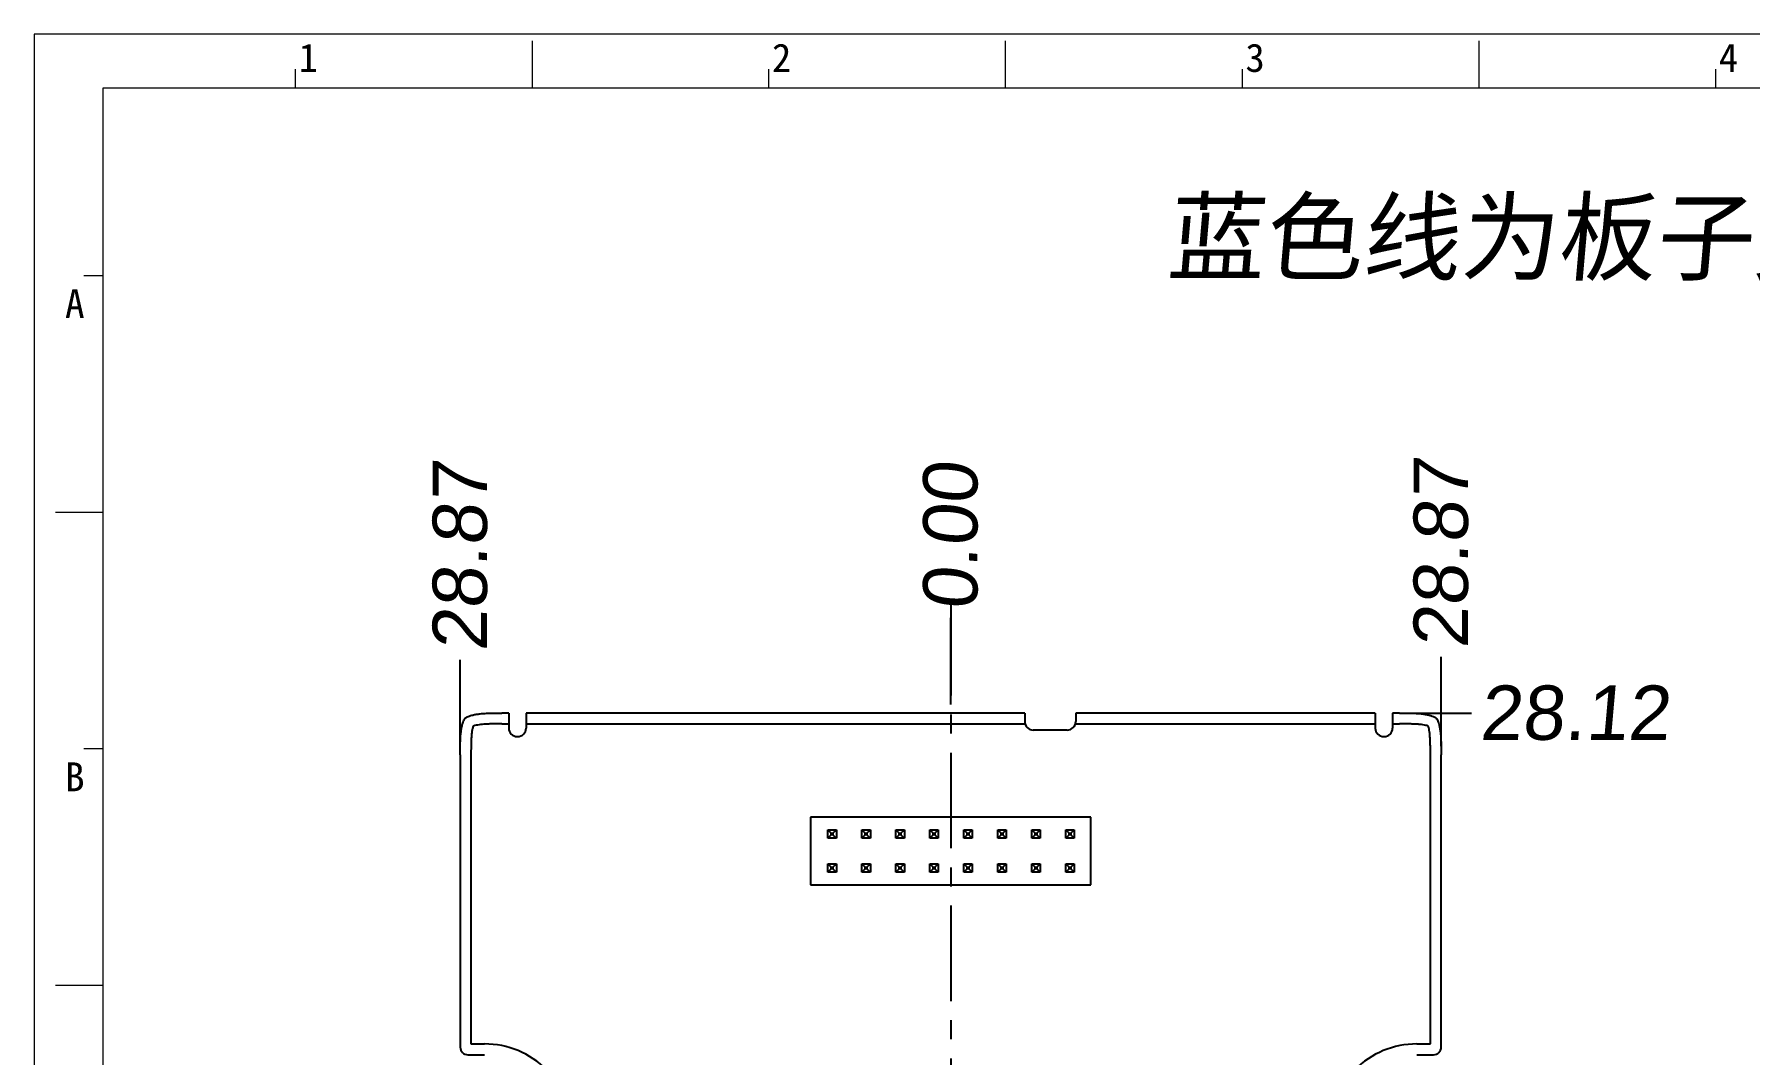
# Model space of a CAD drawing. Extents: x -144 to 4730, y -3845 to 502.
# Drawn here: x 941.2 to 1042.2, y -3190.7 to -3130.6 of the extents above; entities that cross this region are included whole.
import ezdxf

# ---------------------------------------------------------------- set-up
doc = ezdxf.new("R2010")
doc.units = 0
doc.header["$LTSCALE"] = 15
doc.header["$MEASUREMENT"] = 0
doc.linetypes.add('CENTER', pattern=[0.6, 0.375, -0.075, 0.075, -0.075])
doc.layers.get('0').update_dxf_attribs({"linetype": 'CONTINUOUS'})
doc.layers.get('Defpoints').update_dxf_attribs({"linetype": 'CONTINUOUS'})
doc.layers.add('轮廊线', color=7, linetype='CONTINUOUS', lineweight=13)
doc.styles.get("Standard").update_dxf_attribs({"font": 'txt', "width": 0.8})
doc.styles.add('标准', font='arial.ttf', dxfattribs={"oblique": 5})
doc.dimstyles.new('MSTD', dxfattribs={"dimtxt": 3.2, "dimasz": 1.4, "dimexe": 0.5, "dimexo": 0.5, "dimgap": 0.5, "dimtad": 0, "dimzin": 1, "dimdsep": 46, "dimtxsty": '标准', "dimcen": 0, "dimclrd": 5, "dimclre": 5, "dimclrt": 3, "dimadec": 1, "dimazin": 2, "dimtfac": 0.5, "dimtmove": 0, "dimatfit": 3, "dimfxl": 0, "dimlwd": -1, "dimarcsym": 0})

# ---------------------------------------------------------------- blocks, each defined once
blk = doc.blocks.new('A4h')
at = {"layer": '轮廊线', "color": 7, "lineweight": 13}
for p, q in [((0, 175.72), (-257.52, 175.72)), ((-257.52, 175.72), (-257.52, 0)), ((-223.31, 172.01), (-223.31, 175.26)), ((-190.8, 172.01), (-190.8, 175.26)), ((-158.28, 172.01), (-158.28, 175.26)), ((-239.57, 172.01), (-239.57, 173.31)), ((-207.06, 172.01), (-207.06, 173.31)), ((-174.54, 172.01), (-174.54, 173.31)), ((-142.03, 172.01), (-142.03, 173.31)), ((-4.81, 172.01), (-252.81, 172.01)), ((-252.81, 172.01), (-252.81, 3.71)), ((-252.81, 159.12), (-254.11, 159.12)), ((-252.81, 142.86), (-256.06, 142.86)), ((-252.81, 126.61), (-254.11, 126.61)), ((-252.81, 110.35), (-256.06, 110.35))]:
    blk.add_line(p, q, dxfattribs=at)
at = {"layer": '轮廊线', "color": 7}
for s, height, p in [('1', 1.95, (-239.36, 173.13)), ('2', 1.95, (-206.85, 173.13)), ('3', 1.95, (-174.33, 173.13)), ('4', 1.95, (-141.82, 173.13)), ('A', 1.98, (-255.41, 156.22)), ('B', 1.98, (-255.41, 123.7))]:
    blk.add_text(s, height=height, dxfattribs=at).set_placement(p)
blk = doc.blocks.new('*D9')
at = {"color": 5, "lineweight": -2}
blk.add_line((995.13, -3170.09), (995.13, -3164.98), dxfattribs=at)
at = {"layer": 'Defpoints', "color": 0}
for p in [(995.13, -3164.98), (995.13, -3170.59), (995.13, -3198.71)]:
    blk.add_point(p, dxfattribs=at)
at = {"color": 3, "insert": (995.13, -3160.19), "char_height": 3.2, "attachment_point": 5, "rotation": 90, "style": '标准'}
blk.add_mtext('0.00', dxfattribs=at)
blk = doc.blocks.new('*D10')
at = {"color": 5, "lineweight": -2}
blk.add_line((1022.05, -3170.59), (1025.79, -3170.59), dxfattribs=at)
at = {"layer": 'Defpoints', "color": 0}
for p in [(1021.55, -3170.59), (1025.79, -3170.59), (995.13, -3198.71)]:
    blk.add_point(p, dxfattribs=at)
at = {"color": 3, "insert": (1031.85, -3170.59), "char_height": 3.2, "attachment_point": 5, "style": '标准'}
blk.add_mtext('28.12', dxfattribs=at)
blk = doc.blocks.new('*D12')
at = {"color": 5, "lineweight": -2}
blk.add_line((1024, -3172.54), (1024, -3167.28), dxfattribs=at)
at = {"layer": 'Defpoints', "color": 0}
for p in [(1024, -3167.28), (1024, -3173.04), (995.13, -3198.71)]:
    blk.add_point(p, dxfattribs=at)
at = {"color": 3, "insert": (1024, -3161.21), "char_height": 3.2, "attachment_point": 5, "rotation": 90, "style": '标准'}
blk.add_mtext('28.87', dxfattribs=at)
blk = doc.blocks.new('*D13')
at = {"color": 5, "lineweight": -2}
blk.add_line((966.26, -3172.54), (966.26, -3167.45), dxfattribs=at)
at = {"layer": 'Defpoints', "color": 0}
for p in [(966.26, -3167.45), (966.26, -3173.04), (995.13, -3198.71)]:
    blk.add_point(p, dxfattribs=at)
at = {"color": 3, "insert": (966.26, -3161.38), "char_height": 3.2, "attachment_point": 5, "rotation": 90, "style": '标准'}
blk.add_mtext('28.87', dxfattribs=at)

msp = doc.modelspace()

# ---------------------------------------------------------------- linework, layer by layer
at = {"color": 1, "linetype": 'CENTER'}
msp.add_line((995.13, -3163.929), (995.13, -3234.131), dxfattribs=at)
at = {"color": 7, "linetype": 'Continuous'}
for p, q in [((969.122, -3170.593), (968.71, -3170.593)), ((969.122, -3170.593), (969.122, -3171.477)), ((970.138, -3170.593), (970.138, -3171.477)), ((999.49, -3170.593), (970.138, -3170.593)), ((1020.122, -3170.593), (1002.49, -3170.593)), ((1020.122, -3170.593), (1020.122, -3171.477)), ((1021.138, -3170.593), (1021.138, -3171.477)), ((1021.551, -3170.593), (1021.138, -3170.593)), ((969.622, -3171.977), (969.638, -3171.977)), ((1020.622, -3171.977), (1020.638, -3171.977)), ((966.261, -3173.042), (966.261, -3190.26)), ((1024, -3190.26), (1024, -3173.042)), ((986.88, -3176.713), (986.88, -3180.713)), ((1003.38, -3176.713), (986.88, -3176.713)), ((987.902, -3177.963), (987.902, -3177.463)), ((988.102, -3177.663), (987.902, -3177.463)), ((987.902, -3177.463), (988.402, -3177.463)), ((988.202, -3177.663), (988.402, -3177.463)), ((988.402, -3177.463), (988.402, -3177.963)), ((989.902, -3177.963), (989.902, -3177.463)), ((990.102, -3177.663), (989.902, -3177.463)), ((989.902, -3177.463), (990.402, -3177.463)), ((990.202, -3177.663), (990.402, -3177.463)), ((990.402, -3177.463), (990.402, -3177.963)), ((991.902, -3177.963), (991.902, -3177.463)), ((992.102, -3177.663), (991.902, -3177.463)), ((991.902, -3177.463), (992.402, -3177.463)), ((992.202, -3177.663), (992.402, -3177.463)), ((992.402, -3177.463), (992.402, -3177.963)), ((993.902, -3177.963), (993.902, -3177.463)), ((994.102, -3177.663), (993.902, -3177.463)), ((993.902, -3177.463), (994.402, -3177.463)), ((994.202, -3177.663), (994.402, -3177.463)), ((994.402, -3177.463), (994.402, -3177.963)), ((995.902, -3177.963), (995.902, -3177.463)), ((996.102, -3177.663), (995.902, -3177.463)), ((995.902, -3177.463), (996.402, -3177.463)), ((996.202, -3177.663), (996.402, -3177.463)), ((996.402, -3177.463), (996.402, -3177.963)), ((997.902, -3177.963), (997.902, -3177.463)), ((998.102, -3177.663), (997.902, -3177.463)), ((997.902, -3177.463), (998.402, -3177.463)), ((998.202, -3177.663), (998.402, -3177.463)), ((998.402, -3177.463), (998.402, -3177.963)), ((999.902, -3177.963), (999.902, -3177.463)), ((1000.102, -3177.663), (999.902, -3177.463)), ((999.902, -3177.463), (1000.402, -3177.463)), ((1000.202, -3177.663), (1000.402, -3177.463)), ((1000.402, -3177.463), (1000.402, -3177.963)), ((1001.902, -3177.963), (1001.902, -3177.463)), ((1002.102, -3177.663), (1001.902, -3177.463)), ((1001.902, -3177.463), (1002.402, -3177.463)), ((1002.202, -3177.663), (1002.402, -3177.463)), ((1002.402, -3177.463), (1002.402, -3177.963)), ((1003.38, -3180.713), (1003.38, -3176.713)), ((988.102, -3177.763), (987.902, -3177.963)), ((988.402, -3177.963), (987.902, -3177.963)), ((988.102, -3177.763), (988.102, -3177.663)), ((988.102, -3177.663), (988.202, -3177.663)), ((988.202, -3177.763), (988.102, -3177.763)), ((988.202, -3177.663), (988.202, -3177.763)), ((988.202, -3177.763), (988.402, -3177.963)), ((990.102, -3177.763), (989.902, -3177.963)), ((990.402, -3177.963), (989.902, -3177.963)), ((990.102, -3177.763), (990.102, -3177.663)), ((990.102, -3177.663), (990.202, -3177.663)), ((990.202, -3177.763), (990.102, -3177.763)), ((990.202, -3177.663), (990.202, -3177.763)), ((990.202, -3177.763), (990.402, -3177.963)), ((992.102, -3177.763), (991.902, -3177.963)), ((992.402, -3177.963), (991.902, -3177.963)), ((992.102, -3177.763), (992.102, -3177.663)), ((992.102, -3177.663), (992.202, -3177.663)), ((992.202, -3177.763), (992.102, -3177.763)), ((992.202, -3177.663), (992.202, -3177.763)), ((992.202, -3177.763), (992.402, -3177.963)), ((994.102, -3177.763), (993.902, -3177.963)), ((994.402, -3177.963), (993.902, -3177.963)), ((994.102, -3177.763), (994.102, -3177.663)), ((994.102, -3177.663), (994.202, -3177.663)), ((994.202, -3177.763), (994.102, -3177.763)), ((994.202, -3177.663), (994.202, -3177.763)), ((994.202, -3177.763), (994.402, -3177.963)), ((996.102, -3177.763), (995.902, -3177.963)), ((996.402, -3177.963), (995.902, -3177.963)), ((996.102, -3177.763), (996.102, -3177.663)), ((996.102, -3177.663), (996.202, -3177.663)), ((996.202, -3177.763), (996.102, -3177.763)), ((996.202, -3177.663), (996.202, -3177.763)), ((996.202, -3177.763), (996.402, -3177.963)), ((998.102, -3177.763), (997.902, -3177.963)), ((998.402, -3177.963), (997.902, -3177.963)), ((998.102, -3177.763), (998.102, -3177.663)), ((998.102, -3177.663), (998.202, -3177.663)), ((998.202, -3177.763), (998.102, -3177.763)), ((998.202, -3177.663), (998.202, -3177.763)), ((998.202, -3177.763), (998.402, -3177.963)), ((1000.102, -3177.763), (999.902, -3177.963)), ((1000.402, -3177.963), (999.902, -3177.963)), ((1000.102, -3177.763), (1000.102, -3177.663)), ((1000.102, -3177.663), (1000.202, -3177.663)), ((1000.202, -3177.763), (1000.102, -3177.763)), ((1000.202, -3177.663), (1000.202, -3177.763)), ((1000.202, -3177.763), (1000.402, -3177.963)), ((1002.102, -3177.763), (1001.902, -3177.963)), ((1002.402, -3177.963), (1001.902, -3177.963)), ((1002.102, -3177.763), (1002.102, -3177.663)), ((1002.102, -3177.663), (1002.202, -3177.663)), ((1002.202, -3177.763), (1002.102, -3177.763)), ((1002.202, -3177.663), (1002.202, -3177.763)), ((1002.202, -3177.763), (1002.402, -3177.963)), ((987.902, -3179.963), (987.902, -3179.463)), ((988.102, -3179.663), (987.902, -3179.463)), ((987.902, -3179.463), (988.402, -3179.463)), ((988.202, -3179.663), (988.402, -3179.463)), ((988.402, -3179.463), (988.402, -3179.963)), ((989.902, -3179.963), (989.902, -3179.463)), ((990.102, -3179.663), (989.902, -3179.463)), ((989.902, -3179.463), (990.402, -3179.463)), ((990.202, -3179.663), (990.402, -3179.463)), ((990.402, -3179.463), (990.402, -3179.963)), ((991.902, -3179.963), (991.902, -3179.463)), ((992.102, -3179.663), (991.902, -3179.463)), ((991.902, -3179.463), (992.402, -3179.463)), ((992.202, -3179.663), (992.402, -3179.463)), ((992.402, -3179.463), (992.402, -3179.963)), ((993.902, -3179.963), (993.902, -3179.463)), ((994.102, -3179.663), (993.902, -3179.463)), ((993.902, -3179.463), (994.402, -3179.463)), ((994.202, -3179.663), (994.402, -3179.463)), ((994.402, -3179.463), (994.402, -3179.963)), ((995.902, -3179.963), (995.902, -3179.463)), ((996.102, -3179.663), (995.902, -3179.463)), ((995.902, -3179.463), (996.402, -3179.463)), ((996.202, -3179.663), (996.402, -3179.463)), ((996.402, -3179.463), (996.402, -3179.963)), ((997.902, -3179.963), (997.902, -3179.463)), ((998.102, -3179.663), (997.902, -3179.463)), ((997.902, -3179.463), (998.402, -3179.463)), ((998.202, -3179.663), (998.402, -3179.463)), ((998.402, -3179.463), (998.402, -3179.963)), ((999.902, -3179.963), (999.902, -3179.463)), ((999.902, -3179.463), (1000.402, -3179.463)), ((1000.102, -3179.663), (999.902, -3179.463)), ((1000.202, -3179.663), (1000.402, -3179.463)), ((1000.402, -3179.463), (1000.402, -3179.963)), ((1001.902, -3179.963), (1001.902, -3179.463)), ((1001.902, -3179.463), (1002.402, -3179.463)), ((1002.102, -3179.663), (1001.902, -3179.463)), ((1002.202, -3179.663), (1002.402, -3179.463)), ((1002.402, -3179.463), (1002.402, -3179.963)), ((988.102, -3179.763), (987.902, -3179.963)), ((988.402, -3179.963), (987.902, -3179.963)), ((988.102, -3179.763), (988.102, -3179.663)), ((988.102, -3179.663), (988.202, -3179.663)), ((988.202, -3179.763), (988.102, -3179.763)), ((988.202, -3179.663), (988.202, -3179.763)), ((988.202, -3179.763), (988.402, -3179.963)), ((990.102, -3179.763), (989.902, -3179.963)), ((990.402, -3179.963), (989.902, -3179.963)), ((990.102, -3179.763), (990.102, -3179.663)), ((990.102, -3179.663), (990.202, -3179.663)), ((990.202, -3179.763), (990.102, -3179.763)), ((990.202, -3179.663), (990.202, -3179.763)), ((990.202, -3179.763), (990.402, -3179.963)), ((992.102, -3179.763), (991.902, -3179.963)), ((992.402, -3179.963), (991.902, -3179.963)), ((992.102, -3179.763), (992.102, -3179.663)), ((992.102, -3179.663), (992.202, -3179.663)), ((992.202, -3179.763), (992.102, -3179.763)), ((992.202, -3179.663), (992.202, -3179.763)), ((992.202, -3179.763), (992.402, -3179.963)), ((994.102, -3179.763), (993.902, -3179.963)), ((994.402, -3179.963), (993.902, -3179.963)), ((994.102, -3179.763), (994.102, -3179.663)), ((994.102, -3179.663), (994.202, -3179.663)), ((994.202, -3179.763), (994.102, -3179.763)), ((994.202, -3179.663), (994.202, -3179.763)), ((994.202, -3179.763), (994.402, -3179.963)), ((996.102, -3179.763), (995.902, -3179.963)), ((996.402, -3179.963), (995.902, -3179.963)), ((996.102, -3179.763), (996.102, -3179.663)), ((996.102, -3179.663), (996.202, -3179.663)), ((996.202, -3179.763), (996.102, -3179.763)), ((996.202, -3179.663), (996.202, -3179.763)), ((996.202, -3179.763), (996.402, -3179.963)), ((998.102, -3179.763), (997.902, -3179.963)), ((998.402, -3179.963), (997.902, -3179.963)), ((998.102, -3179.763), (998.102, -3179.663)), ((998.102, -3179.663), (998.202, -3179.663)), ((998.202, -3179.763), (998.102, -3179.763)), ((998.202, -3179.663), (998.202, -3179.763)), ((998.202, -3179.763), (998.402, -3179.963)), ((1000.102, -3179.763), (999.902, -3179.963)), ((1000.402, -3179.963), (999.902, -3179.963)), ((1000.102, -3179.763), (1000.102, -3179.663)), ((1000.102, -3179.663), (1000.202, -3179.663)), ((1000.202, -3179.763), (1000.102, -3179.763)), ((1000.202, -3179.663), (1000.202, -3179.763)), ((1000.202, -3179.763), (1000.402, -3179.963)), ((1002.102, -3179.763), (1001.902, -3179.963)), ((1002.402, -3179.963), (1001.902, -3179.963)), ((1002.102, -3179.763), (1002.102, -3179.663)), ((1002.102, -3179.663), (1002.202, -3179.663)), ((1002.202, -3179.763), (1002.102, -3179.763)), ((1002.202, -3179.663), (1002.202, -3179.763)), ((1002.202, -3179.763), (1002.402, -3179.963)), ((986.88, -3180.713), (1003.38, -3180.713)), ((966.711, -3190.71), (967.684, -3190.71)), ((1022.576, -3190.71), (1023.55, -3190.71))]:
    msp.add_line(p, q, dxfattribs=at)
at = {"color": 4, "linetype": 'Continuous'}
for p, q in [((968.71, -3171.228), (969.122, -3171.228)), ((970.138, -3171.228), (999.508, -3171.228)), ((1002.471, -3171.228), (1020.122, -3171.228)), ((1021.138, -3171.228), (1021.551, -3171.228)), ((966.895, -3173.042), (966.895, -3190.075)), ((1023.365, -3190.075), (1023.365, -3173.042)), ((966.895, -3190.075), (967.684, -3190.075)), ((1022.576, -3190.075), (1023.365, -3190.075))]:
    msp.add_line(p, q, dxfattribs=at)
at = {"color": 1}
for p, q in [((999.49, -3170.593), (999.49, -3171.093)), ((1002.49, -3170.593), (1002.49, -3171.093)), ((1001.99, -3171.593), (999.99, -3171.593))]:
    msp.add_line(p, q, dxfattribs=at)
for centre, start, end in [((999.99, -3171.093), 180, 270), ((1001.99, -3171.093), 270, 0)]:
    msp.add_arc(centre, 0.5, start, end, dxfattribs=at)
at = {"color": 7, "linetype": 'Continuous'}
for centre, radius, start, end in [((969.622, -3171.477), 0.5, 180, 270), ((969.638, -3171.477), 0.5, 270, 0), ((1020.622, -3171.477), 0.5, 180, 270), ((1020.638, -3171.477), 0.5, 270, 0), ((966.71, -3190.26), 0.45, 180.01537, 270.04084), ((1023.55, -3190.26), 0.45, 269.96311, 359.98401)]:
    msp.add_arc(centre, radius, start, end, dxfattribs=at)
at = {"color": 4, "linetype": 'Continuous'}
for centre, start, end in [((967.685, -3195.259), 359.99642, 90.00316), ((1022.576, -3195.259), 89.99637, 180.0032)]:
    msp.add_arc(centre, 5.184, start, end, dxfattribs=at)
at = {"color": 7, "linetype": 'Continuous'}
for points, start_tangent, end_tangent in [([(966.261, -3173.042), (966.262, -3172.615), (966.27, -3172.238), (966.287, -3171.912), (966.317, -3171.633), (966.358, -3171.394), (966.408, -3171.194), (966.46, -3171.047), (966.506, -3170.959), (966.553, -3170.9), (966.607, -3170.852), (966.674, -3170.811), (966.786, -3170.765), (966.945, -3170.717), (967.144, -3170.675), (967.376, -3170.64), (967.644, -3170.615), (967.954, -3170.601), (968.309, -3170.595), (968.71, -3170.593)], (0, 1), (1, 0)), ([(1021.551, -3170.593), (1021.979, -3170.595), (1022.356, -3170.603), (1022.682, -3170.62), (1022.96, -3170.65), (1023.199, -3170.691), (1023.399, -3170.74), (1023.547, -3170.793), (1023.634, -3170.838), (1023.693, -3170.886), (1023.742, -3170.94), (1023.782, -3171.007), (1023.828, -3171.118), (1023.876, -3171.278), (1023.919, -3171.476), (1023.954, -3171.709), (1023.978, -3171.977), (1023.992, -3172.287), (1023.999, -3172.642), (1024, -3173.042)], (1, 0), (0, -1))]:
    msp.add_spline(points, degree=3, dxfattribs=dict(at, start_tangent=start_tangent, end_tangent=end_tangent))
at = {"color": 4, "linetype": 'Continuous'}
for points, start_tangent, end_tangent in [([(967.022, -3171.355), (967, -3171.432), (966.968, -3171.58), (966.941, -3171.756), (966.92, -3171.956), (966.907, -3172.183), (966.899, -3172.44), (966.896, -3172.726), (966.895, -3173.042)], (-0.3014534, -0.9534809), (0, -1)), ([(968.71, -3171.228), (968.405, -3171.229), (968.128, -3171.232), (967.877, -3171.239), (967.653, -3171.251), (967.455, -3171.269), (967.28, -3171.295), (967.13, -3171.325), (967.022, -3171.355)], (-1, 0), (-0.9564798, -0.2917986)), ([(1023.238, -3171.355), (1023.162, -3171.333), (1023.014, -3171.301), (1022.837, -3171.273), (1022.638, -3171.253), (1022.41, -3171.24), (1022.153, -3171.232), (1021.867, -3171.229), (1021.551, -3171.228)], (-0.9534809, 0.3014534), (-1, 0)), ([(1023.365, -3173.042), (1023.365, -3172.738), (1023.362, -3172.461), (1023.355, -3172.21), (1023.342, -3171.986), (1023.324, -3171.788), (1023.298, -3171.612), (1023.268, -3171.462), (1023.238, -3171.355)], (0, 1), (-0.2917986, 0.9564798))]:
    msp.add_spline(points, degree=3, dxfattribs=dict(at, start_tangent=start_tangent, end_tangent=end_tangent))

# ---------------------------------------------------------------- block references
at = {"layer": '轮廊线', "ltscale": 0.5, "xscale": 0.8569522111222057, "yscale": 0.8569522111212109, "zscale": 0.8569522111208102}
msp.add_blockref('A4h', (1161.872, -3281.2), dxfattribs=at)

# ---------------------------------------------------------------- texts
at = {"color": 1, "insert": (1007.812, -3140.449), "char_height": 4.2189, "attachment_point": 1, "style": '标准'}
msp.add_mtext('{\\fSimSun|b0|i0|c134|p2;蓝色线为板子支撑骨，不可下元器件}', dxfattribs=at)

# ---------------------------------------------------------------- dimensions: what is measured, and where the dimension line sits
for feature_location, offset, dtype, origin, picture, middle in [((966.261, -3173.042), (0, 5.595), 1, (995.13, -3198.713), '*D13', (966.261, -3161.376)), ((995.130281783, -3170.593357391), (0, 5.614329201), 1, (995.130281783, -3198.713233236), '*D9', (995.130281783, -3160.18547236)), ((1024, -3173.042), (0, 5.765), 1, (995.13, -3198.713), '*D12', (1024, -3161.206)), ((1021.551, -3170.593), (4.243, 0), 0, (995.13, -3198.713), '*D10', (1031.849, -3170.593))]:
    dim = msp.add_ordinate_dim(feature_location=feature_location, offset=offset, dtype=dtype, origin=origin, dimstyle='MSTD')
    dim.commit()
    dim.dimension.update_dxf_attribs({"geometry": picture, "text_midpoint": middle})

doc.saveas('drawing.dxf')
